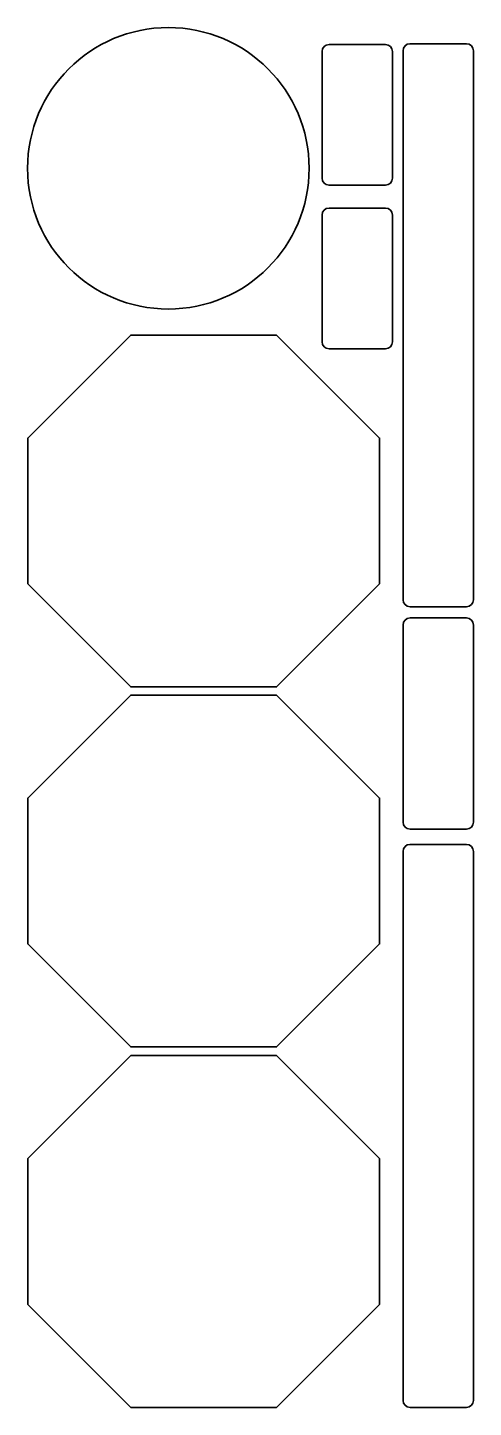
# Model space of a CAD drawing. Header units: inches. Extents: x -2286 to -1336, y -1685 to 1256.
import ezdxf

# ---------------------------------------------------------------- set-up
doc = ezdxf.new("R2010")
doc.units = ezdxf.units.IN
doc.header["$MEASUREMENT"] = 0
doc.layers.add('Capa 1', color=7, linetype='Continuous')

msp = doc.modelspace()

# ---------------------------------------------------------------- linework, layer by layer
at = {"layer": 'Capa 1', "color": 250, "lineweight": 35, "true_color": 0x201815}
for points in [[(-1755.5, 601.1), (-2066.2, 601.1), (-2285.8, 381.5), (-2285.8, 70.8), (-2066.2, -148.9), (-1755.5, -148.9), (-1535.8, 70.8), (-1535.8, 381.5), (-1755.5, 601.1)], [(-1755.5, -166.4), (-2066.2, -166.4), (-2285.8, -386.1), (-2285.8, -696.7), (-2066.2, -916.4), (-1755.5, -916.4), (-1535.8, -696.7), (-1535.8, -386.1), (-1755.5, -166.4)], [(-1755.5, -934.8), (-2066.2, -934.8), (-2285.8, -1154.5), (-2285.8, -1465.2), (-2066.2, -1684.8), (-1755.5, -1684.8), (-1535.8, -1465.2), (-1535.8, -1154.5), (-1755.5, -934.8)]]:
    msp.add_lwpolyline(points, dxfattribs=at)
for points, knots in [([(-1686, 956.4), (-1686, 790.7), (-1820.3, 656.4), (-1986, 656.4), (-2151.7, 656.4), (-2286, 790.7), (-2286, 956.4), (-2286, 1122.1), (-2151.7, 1256.4), (-1986, 1256.4), (-1820.3, 1256.4), (-1686, 1122.1), (-1686, 956.4)], [0, 0, 0, 0, 1, 1, 1, 2, 2, 2, 3, 3, 3, 4, 4, 4, 4]), ([(-1643.6, 1220.4), (-1643.6, 1220.4), (-1523.6, 1220.4), (-1523.6, 1220.4), (-1515.3, 1220.4), (-1508.6, 1213.7), (-1508.6, 1205.4), (-1508.6, 1205.4), (-1508.6, 935.4), (-1508.6, 935.4), (-1508.6, 927.2), (-1515.3, 920.4), (-1523.6, 920.4), (-1523.6, 920.4), (-1643.6, 920.4), (-1643.6, 920.4), (-1651.9, 920.4), (-1658.6, 927.2), (-1658.6, 935.4), (-1658.6, 935.4), (-1658.6, 1205.4), (-1658.6, 1205.4), (-1658.6, 1213.7), (-1651.9, 1220.4), (-1643.6, 1220.4)], [0, 0, 0, 0, 1, 1, 1, 2, 2, 2, 3, 3, 3, 4, 4, 4, 5, 5, 5, 6, 6, 6, 7, 7, 7, 8, 8, 8, 8]), ([(-1486, 36.9), (-1486, 36.9), (-1486, 1206.9), (-1486, 1206.9), (-1486, 1215.2), (-1479.3, 1221.9), (-1471, 1221.9), (-1471, 1221.9), (-1351, 1221.9), (-1351, 1221.9), (-1342.7, 1221.9), (-1336, 1215.2), (-1336, 1206.9), (-1336, 1206.9), (-1336, 36.9), (-1336, 36.9), (-1336, 28.6), (-1342.7, 21.9), (-1351, 21.9), (-1351, 21.9), (-1471, 21.9), (-1471, 21.9), (-1479.3, 21.9), (-1486, 28.6), (-1486, 36.9)], [0, 0, 0, 0, 1, 1, 1, 2, 2, 2, 3, 3, 3, 4, 4, 4, 5, 5, 5, 6, 6, 6, 7, 7, 7, 8, 8, 8, 8]), ([(-1643.6, 871.8), (-1643.6, 871.8), (-1523.6, 871.8), (-1523.6, 871.8), (-1515.3, 871.8), (-1508.6, 865.1), (-1508.6, 856.8), (-1508.6, 856.8), (-1508.6, 586.8), (-1508.6, 586.8), (-1508.6, 578.6), (-1515.3, 571.8), (-1523.6, 571.8), (-1523.6, 571.8), (-1643.6, 571.8), (-1643.6, 571.8), (-1651.9, 571.8), (-1658.6, 578.6), (-1658.6, 586.8), (-1658.6, 586.8), (-1658.6, 856.8), (-1658.6, 856.8), (-1658.6, 865.1), (-1651.9, 871.8), (-1643.6, 871.8)], [0, 0, 0, 0, 1, 1, 1, 2, 2, 2, 3, 3, 3, 4, 4, 4, 5, 5, 5, 6, 6, 6, 7, 7, 7, 8, 8, 8, 8]), ([(-1351, -452.1), (-1351, -452.1), (-1471, -452.1), (-1471, -452.1), (-1479.3, -452.1), (-1486, -445.4), (-1486, -437.1), (-1486, -437.1), (-1486, -17.1), (-1486, -17.1), (-1486, -8.8), (-1479.3, -2.1), (-1471, -2.1), (-1471, -2.1), (-1351, -2.1), (-1351, -2.1), (-1342.7, -2.1), (-1336, -8.8), (-1336, -17.1), (-1336, -17.1), (-1336, -437.1), (-1336, -437.1), (-1336, -445.4), (-1342.7, -452.1), (-1351, -452.1)], [0, 0, 0, 0, 1, 1, 1, 2, 2, 2, 3, 3, 3, 4, 4, 4, 5, 5, 5, 6, 6, 6, 7, 7, 7, 8, 8, 8, 8]), ([(-1486, -1669.8), (-1486, -1669.8), (-1486, -499.8), (-1486, -499.8), (-1486, -491.6), (-1479.3, -484.8), (-1471, -484.8), (-1471, -484.8), (-1351, -484.8), (-1351, -484.8), (-1342.7, -484.8), (-1336, -491.6), (-1336, -499.8), (-1336, -499.8), (-1336, -1669.8), (-1336, -1669.8), (-1336, -1678.1), (-1342.7, -1684.8), (-1351, -1684.8), (-1351, -1684.8), (-1471, -1684.8), (-1471, -1684.8), (-1479.3, -1684.8), (-1486, -1678.1), (-1486, -1669.8)], [0, 0, 0, 0, 1, 1, 1, 2, 2, 2, 3, 3, 3, 4, 4, 4, 5, 5, 5, 6, 6, 6, 7, 7, 7, 8, 8, 8, 8])]:
    msp.add_open_spline(points, degree=3, knots=knots, dxfattribs=at)

doc.saveas('drawing.dxf')
